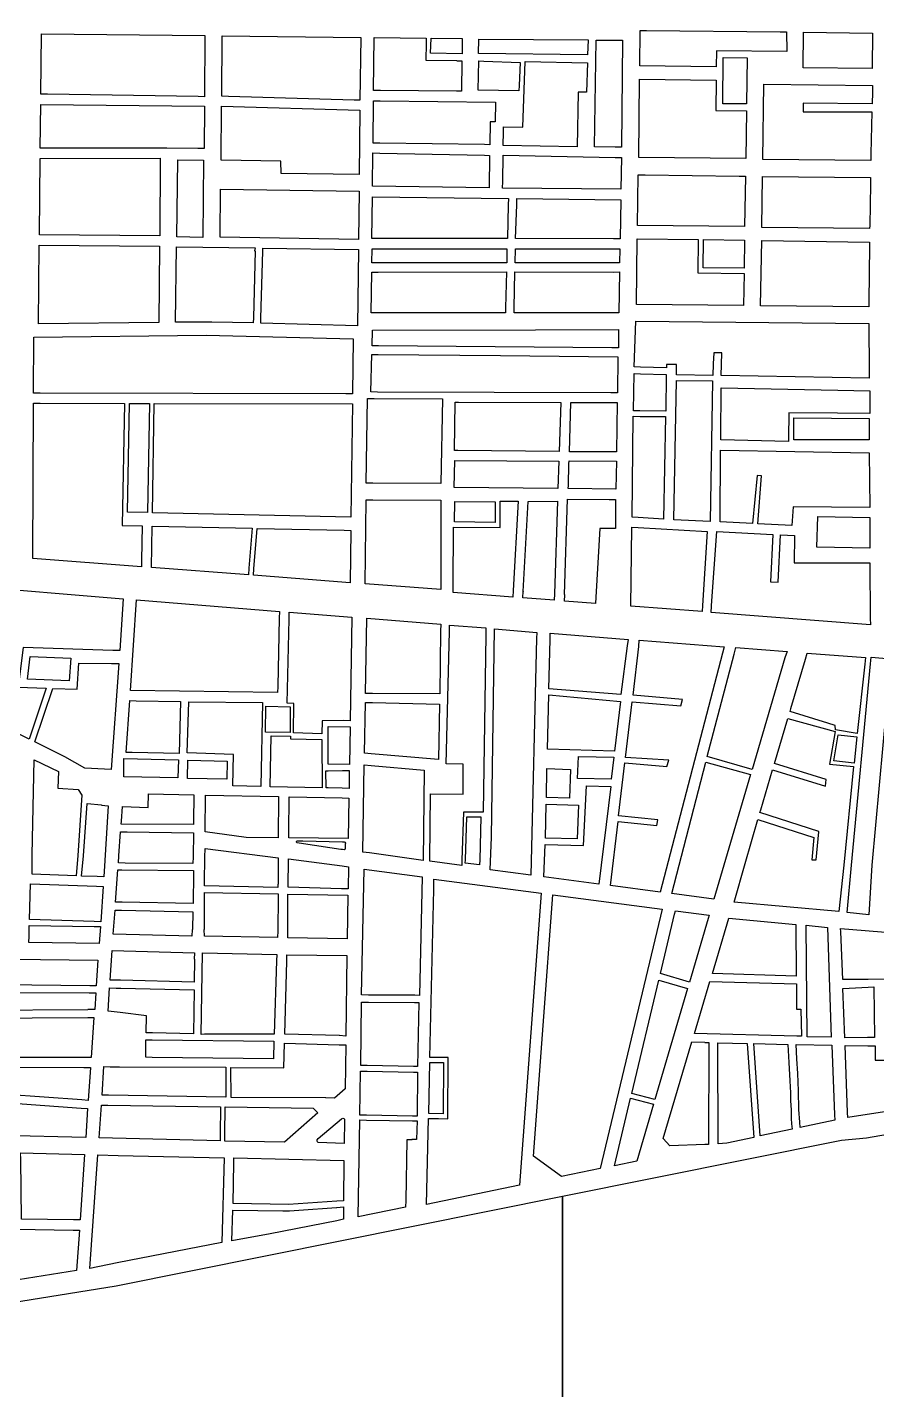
# Model space of a CAD drawing. Extents: x 407811 to 416949, y 4498993 to 4508589.
# Drawn here: x 408390 to 408902, y 4501541 to 4502360 of the extents above; entities that cross this region are included whole.
import ezdxf

# ---------------------------------------------------------------- set-up
doc = ezdxf.new("R2010")
doc.units = 0
doc.header["$LTSCALE"] = 40
doc.header["$MEASUREMENT"] = 0
doc.layers.add('Images', color=253, linetype='CONTINUOUS')
doc.layers.add('υπόλοιπο θεσσαλονίκης', color=7, linetype='CONTINUOUS')
picture_1 = doc.add_image_def('image1.tif', size_in_pixel=(10278, 10088))

msp = doc.modelspace()

# ---------------------------------------------------------------- linework, layer by layer
at = {"layer": 'υπόλοιπο θεσσαλονίκης'}
for points in [[(408398.9, 4502356.52), (408497.19, 4502355.48), (408496.94, 4502318.71), (408493.12, 4502318.79), (408402.55, 4502320.16), (408398.61, 4502320.21), (408398.9, 4502356.52)], [(408591.09, 4502354.41), (408590.59, 4502316.57), (408587.02, 4502316.7), (408511.45, 4502318.87), (408507.39, 4502319), (408507.7, 4502355.34), (408591.09, 4502354.41)], [(408630.53, 4502353.89), (408630.49, 4502350.75), (408630.3, 4502340.68), (408648.9, 4502340.41), (408648.91, 4502340.29), (408651.98, 4502340.19), (408651.68, 4502322.02), (408648.78, 4502322.07), (408602.95, 4502322.47), (408598.8, 4502322.47), (408599.18, 4502354.35), (408630.53, 4502353.89)], [(408652.16, 4502353.7), (408652.04, 4502344.6), (408633.02, 4502344.97), (408633.35, 4502353.85), (408652.16, 4502353.7)], [(408727.87, 4502352.85), (408727.59, 4502343.86), (408662.01, 4502344.64), (408662.18, 4502353.38), (408727.87, 4502352.85)], [(408748.68, 4502352.77), (408747.97, 4502288.35), (408744.26, 4502288.24), (408744.12, 4502288.24), (408731.73, 4502288.45), (408732.84, 4502352.81), (408744.57, 4502352.72), (408744.78, 4502352.76), (408748.68, 4502352.77)], [(408763.06, 4502358.53), (408843.45, 4502357.71), (408847.38, 4502357.66), (408847.46, 4502345.97), (408805.18, 4502346.38), (408805, 4502336.72), (408759.02, 4502337.26), (408759.15, 4502358.54), (408763.06, 4502358.53)], [(408899.16, 4502356.9), (408899.13, 4502355.64), (408898.86, 4502337.51), (408898.84, 4502335.6), (408857.41, 4502335.99), (408857.63, 4502357.53), (408899.16, 4502356.9)], [(408665.09, 4502340.14), (408686.93, 4502339.36), (408686.35, 4502325.37), (408686.13, 4502322.32), (408661.79, 4502322.71), (408662.05, 4502340.24), (408665.09, 4502340.14)], [(408727.53, 4502339.08), (408727.02, 4502321.48), (408721.98, 4502321.52), (408721.31, 4502288.51), (408676.82, 4502289.29), (408676.89, 4502297.59), (408676.97, 4502300.61), (408688.53, 4502300.44), (408689.98, 4502339.83), (408727.53, 4502339.08)], [(408823.64, 4502342.05), (408823.3, 4502314.33), (408808.89, 4502314.41), (408809.12, 4502342.23), (408823.64, 4502342.05)], [(408804.91, 4502328.71), (408804.81, 4502310.44), (408823.24, 4502310.17), (408822.84, 4502281.47), (408758.36, 4502282.03), (408758.92, 4502329.17), (408804.91, 4502328.71)], [(408899.1, 4502325.51), (408899, 4502321.53), (408898.83, 4502314.48), (408857.34, 4502314.75), (408857.29, 4502309.68), (408898.62, 4502309.53), (408897.99, 4502284.37), (408897.99, 4502280.34), (408832.97, 4502280.83), (408833.57, 4502326.18), (408899.1, 4502325.51)], [(408398.52, 4502314.09), (408497.03, 4502313.01), (408496.91, 4502287.48), (408493, 4502287.49), (408474.38, 4502287.64), (408398.19, 4502287.69), (408398.52, 4502314.09)], [(408590.59, 4502310.54), (408590.17, 4502271.85), (408543.16, 4502272.41), (408543.01, 4502279.82), (408507.02, 4502280.61), (408507.31, 4502313.09), (408590.59, 4502310.54)], [(408602.8, 4502316.17), (408672.08, 4502315.32), (408671.95, 4502303.66), (408668.93, 4502303.6), (408668.82, 4502289.83), (408665.58, 4502289.88), (408602.57, 4502290.69), (408598.51, 4502290.75), (408598.82, 4502316.31), (408602.8, 4502316.17)], [(408398.17, 4502281.47), (408470.26, 4502281.73), (408470.09, 4502234.98), (408397.66, 4502235.55), (408398.17, 4502281.47)], [(408496.49, 4502280.47), (408496.07, 4502234.07), (408480.3, 4502234.37), (408481.06, 4502280.71), (408496.49, 4502280.47)], [(408602.52, 4502284.69), (408665.52, 4502283.45), (408668.64, 4502283.38), (408668.43, 4502263.88), (408598.21, 4502264.79), (408598.42, 4502284.83), (408602.52, 4502284.69)], [(408676.87, 4502283.5), (408744.24, 4502282.14), (408748, 4502282.07), (408747.68, 4502262.98), (408676.45, 4502263.7), (408676.58, 4502267.63), (408676.87, 4502283.5)], [(408762.18, 4502271.68), (408818.85, 4502270.83), (408822.64, 4502270.81), (408822.12, 4502240.5), (408757.6, 4502241.18), (408758.07, 4502271.73), (408762.18, 4502271.68)], [(408897.81, 4502270.02), (408897.82, 4502266.16), (408897.44, 4502241.18), (408897.24, 4502239.33), (408832.49, 4502239.94), (408832.93, 4502270.66), (408897.81, 4502270.02)], [(408590.15, 4502261.89), (408589.79, 4502232.82), (408506.47, 4502234.18), (408506.73, 4502263.05), (408590.15, 4502261.89)], [(408598.2, 4502258.47), (408679.89, 4502257.48), (408679.76, 4502253.72), (408679.37, 4502233.31), (408601.83, 4502233.42), (408597.79, 4502233.41), (408598.2, 4502258.47)], [(408747.52, 4502256.71), (408747.1, 4502233.27), (408743.22, 4502233.26), (408684.24, 4502233.32), (408684.96, 4502253.68), (408684.95, 4502257.39), (408747.52, 4502256.71)], [(408470.02, 4502228.68), (408469.61, 4502182.85), (408397.11, 4502182.02), (408397.6, 4502229.28), (408470.02, 4502228.68)], [(408794.05, 4502232.83), (408793.88, 4502212.77), (408821.82, 4502212.22), (408821.42, 4502192.99), (408756.95, 4502193.69), (408757.41, 4502233.24), (408794.05, 4502232.83)], [(408821.99, 4502232.38), (408821.91, 4502215.44), (408797.14, 4502215.8), (408797.36, 4502232.7), (408821.99, 4502232.38)], [(408897.25, 4502231.25), (408897.23, 4502229.22), (408896.91, 4502195.28), (408896.77, 4502192.2), (408831.71, 4502192.82), (408832.39, 4502232.22), (408897.25, 4502231.25)], [(408527.53, 4502227.75), (408527.19, 4502226.01), (408527.43, 4502226.01), (408526.43, 4502185.54), (408526.32, 4502182.55), (408501.41, 4502183.11), (408479.57, 4502183.04), (408480.19, 4502228.39), (408527.53, 4502227.75)], [(408589.63, 4502226.67), (408589.02, 4502180.78), (408530.92, 4502182.35), (408531.03, 4502185.39), (408532.07, 4502225.83), (408532.09, 4502227.62), (408589.63, 4502226.67)], [(408679.05, 4502227.2), (408679.03, 4502218.73), (408601.58, 4502218.68), (408597.73, 4502218.64), (408597.88, 4502227.08), (408601.63, 4502227.17), (408679.05, 4502227.2)], [(408746.98, 4502227.07), (408746.85, 4502218.76), (408743.02, 4502218.73), (408683.95, 4502218.72), (408684.12, 4502227.22), (408743.04, 4502227.06), (408746.98, 4502227.07)], [(408678.76, 4502213.32), (408678.25, 4502191.67), (408678.16, 4502188.71), (408597.36, 4502188.62), (408597.73, 4502213.17), (408601.53, 4502213.08), (408678.76, 4502213.32)], [(408746.79, 4502213.24), (408746.36, 4502188.74), (408683.31, 4502188.74), (408683.44, 4502191.55), (408683.88, 4502213.26), (408742.94, 4502213.21), (408746.79, 4502213.24)], [(408896.84, 4502182.21), (408896.85, 4502179.26), (408896.96, 4502156.25), (408897.02, 4502149.31), (408807.98, 4502150.84), (408808.21, 4502157.46), (408808.41, 4502164.5), (408803.48, 4502164.64), (408803.23, 4502157.94), (408802.9, 4502150.93), (408781.04, 4502151.31), (408781.05, 4502157.59), (408775.1, 4502157.62), (408775.06, 4502155.64), (408759.46, 4502156), (408755.71, 4502156.08), (408756.63, 4502183.54), (408896.84, 4502182.21)], [(408394.32, 4502174.02), (408497.93, 4502175.17), (408586.54, 4502173.03), (408586.1, 4502139.85), (408582.11, 4502139.86), (408398.17, 4502140.27), (408394.17, 4502140.28), (408394.32, 4502174.02)], [(408696.29, 4502178.47), (408746.19, 4502178.53), (408746.13, 4502167.54), (408742.1, 4502167.56), (408601.74, 4502168.83), (408597.91, 4502168.76), (408598.14, 4502178.3), (408696.29, 4502178.47)], [(408601.53, 4502163.64), (408675.08, 4502162.99), (408745.83, 4502162.21), (408745.5, 4502140.45), (408741.63, 4502140.46), (408601.14, 4502140.98), (408597.15, 4502141.04), (408597.79, 4502163.63), (408601.53, 4502163.64)], [(408755.55, 4502152.08), (408759.41, 4502151.98), (408774.91, 4502151.55), (408774.58, 4502129.53), (408759.07, 4502129.69), (408755.2, 4502129.72), (408755.55, 4502152.08)], [(408781.07, 4502147.97), (408802.8, 4502147.71), (408801.26, 4502063.11), (408779.49, 4502064.1), (408781.07, 4502147.97)], [(408878.26, 4502142.14), (408897.52, 4502141.75), (408897.51, 4502128.02), (408878.06, 4502128.18), (408848.63, 4502128.43), (408848.58, 4502113.12), (408848.58, 4502112.92), (408848.46, 4502111.13), (408807.73, 4502112.18), (408807.73, 4502113.75), (408807.99, 4502143.42), (408878.26, 4502142.14)], [(408394.15, 4502134.28), (408398.15, 4502134.28), (408448.83, 4502134.16), (408447.52, 4502060.73), (408459.51, 4502060.47), (408459.19, 4502039.84), (408459.12, 4502035.83), (408393.75, 4502040.89), (408394.15, 4502134.28)], [(408451.83, 4502134.16), (408463.83, 4502134.13), (408462.66, 4502068.4), (408450.67, 4502068.66), (408451.83, 4502134.16)], [(408466.83, 4502134.12), (408586.03, 4502133.85), (408585.17, 4502065.73), (408465.66, 4502068.33), (408466.83, 4502134.12)], [(408595.07, 4502137.09), (408599.07, 4502137.07), (408640.25, 4502136.82), (408639.29, 4502085.95), (408598.42, 4502086.1), (408594.42, 4502086.11), (408595.07, 4502137.09)], [(408649.84, 4502134.81), (408711.58, 4502134.62), (408710.52, 4502105.14), (408649.43, 4502105.85), (408647.5, 4502105.88), (408647.79, 4502134.84), (408649.84, 4502134.81)], [(408745.29, 4502134.66), (408744.92, 4502105.06), (408741.1, 4502105.07), (408716.68, 4502105.05), (408717.49, 4502134.72), (408741.65, 4502134.66), (408745.29, 4502134.66)], [(408755.1, 4502126.41), (408759.17, 4502126.36), (408774.5, 4502126.28), (408773.33, 4502064.42), (408758.09, 4502065.49), (408754.4, 4502065.77), (408755.1, 4502126.41)], [(408851.76, 4502125.49), (408897.11, 4502125.15), (408897.01, 4502112.2), (408851.64, 4502112.2), (408851.76, 4502125.49)], [(408807.62, 4502105.97), (408897.1, 4502104.36), (408897.49, 4502071.55), (408851.22, 4502071.91), (408850.42, 4502060.65), (408829.98, 4502061.62), (408832.29, 4502090.49), (408829.66, 4502090.72), (408826.87, 4502061.83), (408807.29, 4502062.89), (408807.62, 4502105.97)], [(408710.34, 4502099.44), (408709.66, 4502083.01), (408647.23, 4502083.52), (408647.77, 4502099.86), (408710.34, 4502099.44)], [(408716.46, 4502099.68), (408744.93, 4502099.39), (408744.49, 4502082.49), (408715.98, 4502082.86), (408716.04, 4502084.77), (408716.38, 4502097.77), (408716.46, 4502099.68)], [(408594.3, 4502076.11), (408598.3, 4502076.1), (408639.28, 4502075.95), (408639.22, 4502026.09), (408639.22, 4502022.08), (408593.66, 4502025.56), (408594.3, 4502076.11)], [(408685.71, 4502075.26), (408682.75, 4502021.56), (408682.55, 4502017.54), (408646.72, 4502020.32), (408646.76, 4502024.41), (408646.72, 4502024.5), (408646.87, 4502059.73), (408674.97, 4502059.47), (408674.93, 4502075.36), (408685.71, 4502075.26)], [(408647.6, 4502075.2), (408671.93, 4502075.01), (408671.99, 4502062.54), (408647.49, 4502062.79), (408647.6, 4502075.2)], [(408709.48, 4502075.25), (408707.63, 4502019.49), (408707.49, 4502015.66), (408688.57, 4502017.13), (408688.87, 4502021.1), (408688.72, 4502021.01), (408691.91, 4502075.16), (408709.48, 4502075.25)], [(408744.48, 4502076.41), (408744.3, 4502058.87), (408740.34, 4502058.91), (408734.98, 4502058.94), (408732.58, 4502017.54), (408732.32, 4502013.69), (408713.64, 4502015.17), (408713.81, 4502019.04), (408713.74, 4502019.2), (408715.54, 4502076.62), (408740.63, 4502076.4), (408744.48, 4502076.41)], [(408897.36, 4502065.47), (408897.36, 4502047.08), (408865.59, 4502047.69), (408866.16, 4502066.11), (408897.36, 4502065.47)], [(408525.73, 4502059.03), (408523.76, 4502034.91), (408523.43, 4502030.93), (408465.12, 4502035.39), (408465.51, 4502060.34), (408525.73, 4502059.03)], [(408581.07, 4502057.82), (408585.07, 4502057.74), (408584.67, 4502026.25), (408526.42, 4502030.7), (408526.75, 4502034.69), (408528.73, 4502058.96), (408581.07, 4502057.82)], [(408754.18, 4502059.77), (408758.06, 4502059.47), (408799.64, 4502057.07), (408796.82, 4502012.61), (408796.59, 4502008.88), (408753.66, 4502012.11), (408754.18, 4502059.77)], [(408805.33, 4502056.99), (408839.08, 4502055.18), (408837.72, 4502026.73), (408842.38, 4502026.57), (408843.61, 4502055.01), (408852.18, 4502054.65), (408851.94, 4502038.3), (408897.37, 4502038.28), (408897.69, 4502004.97), (408897.69, 4502004.83), (408897.77, 4502000.9), (408801.95, 4502008.4), (408802.17, 4502012.21), (408802.11, 4502012.44), (408805.33, 4502056.99)], [(408351.76, 4502024.66), (408448.03, 4502016.58), (408445.99, 4501985.37), (408441.8, 4501985.52), (408387.85, 4501987.22), (408384.96, 4501963.48), (408401.75, 4501962.8), (408392.18, 4501933.99), (408391.54, 4501932.15), (408348, 4501953.31), (408348.15, 4501955.77), (408351.64, 4502020.47), (408351.76, 4502024.66)], [(408542.2, 4502008.95), (408542.01, 4502004.84), (408541.21, 4501963.94), (408541.21, 4501963.71), (408541.04, 4501960.09), (408452.48, 4501961.39), (408456.17, 4502015.94), (408542.2, 4502008.95)], [(408548.01, 4502008.59), (408585.75, 4502005.49), (408584.73, 4501943.22), (408580.68, 4501943.24), (408567.75, 4501943.19), (408567.69, 4501935.37), (408550.53, 4501935.83), (408550.8, 4501953.6), (408546.72, 4501953.73), (408547.9, 4502004.32), (408548.01, 4502008.59)], [(408639.17, 4502001.23), (408639.12, 4501997.15), (408638.67, 4501959.29), (408598.11, 4501959.5), (408593.98, 4501959.55), (408594.8, 4502004.9), (408639.17, 4502001.23)], [(408644.5, 4502000.79), (408666.37, 4501999.01), (408666.33, 4501994.98), (408664.76, 4501888.22), (408652.96, 4501888.2), (408651.96, 4501859.37), (408651.82, 4501856.18), (408632.6, 4501858.72), (408632.62, 4501859.4), (408632.98, 4501899.12), (408652.74, 4501899.03), (408652.71, 4501917.01), (408642.4, 4501917.25), (408644.41, 4501996.82), (408644.5, 4502000.79)], [(408697.02, 4501996.37), (408696.9, 4501992.72), (408693.35, 4501850.24), (408668.97, 4501853.43), (408669.8, 4501873.17), (408671.48, 4501998.51), (408697.02, 4501996.37)], [(408704.98, 4501995.87), (408751.91, 4501992.17), (408751.41, 4501988.33), (408747.59, 4501958.98), (408704.31, 4501962.31), (408704.97, 4501992.06), (408704.98, 4501995.87)], [(408758.39, 4501987.96), (408758.72, 4501991.74), (408809.77, 4501987.72), (408808.82, 4501983.85), (408771.34, 4501840.06), (408741.29, 4501843.98), (408745.98, 4501882.55), (408769.28, 4501880.13), (408769.85, 4501883.56), (408746.2, 4501886.06), (408750.1, 4501917.92), (408775.3, 4501915.74), (408776.43, 4501919.5), (408750.37, 4501921.05), (408754.49, 4501954.61), (408783.7, 4501952.08), (408784.75, 4501955.88), (408754.96, 4501958.48), (408758.39, 4501987.96)], [(408816.83, 4501987.18), (408847.67, 4501984.89), (408846.35, 4501980.96), (408826.58, 4501913.92), (408799.63, 4501921.61), (408815.85, 4501983.32), (408816.83, 4501987.18)], [(408859.77, 4501983.95), (408894.88, 4501981.29), (408894.38, 4501977.27), (408889.86, 4501935.46), (408876.79, 4501937.64), (408876.55, 4501940.38), (408872.24, 4501941.65), (408872.26, 4501941.76), (408849.43, 4501948.7), (408849.98, 4501950.45), (408849.94, 4501950.58), (408858.67, 4501980.18), (408859.77, 4501983.95)], [(408416.56, 4501980.88), (408415.49, 4501967.24), (408390.57, 4501968.25), (408392.14, 4501981.81), (408416.56, 4501980.88)], [(408445.53, 4501977.59), (408440.91, 4501913.9), (408436.88, 4501914.13), (408425.07, 4501914.71), (408412.93, 4501921.52), (408394.92, 4501930.52), (408405.78, 4501962.68), (408420.33, 4501962.21), (408421.44, 4501977.93), (408441.15, 4501977.54), (408445.53, 4501977.59)], [(408909.97, 4501980.48), (408909.71, 4501976.69), (408898.67, 4501856.3), (408896.93, 4501826.45), (408883.79, 4501827.75), (408886.48, 4501856.36), (408897.84, 4501977.46), (408898.2, 4501981.5), (408909.97, 4501980.48)], [(408704.2, 4501958.86), (408747.32, 4501954.69), (408743.85, 4501924.91), (408703.4, 4501925.99), (408704.2, 4501958.86)], [(408452.03, 4501955.31), (408455.92, 4501955.23), (408482.55, 4501954.72), (408481.87, 4501923.42), (408453.55, 4501923.98), (408449.81, 4501924.07), (408452.03, 4501955.31)], [(408532.02, 4501954.2), (408530.84, 4501903.7), (408514.17, 4501904.09), (408514.56, 4501922.84), (408486.57, 4501923.79), (408487.61, 4501954.61), (408532.02, 4501954.2)], [(408534.02, 4501952.02), (408548.68, 4501951.64), (408548.63, 4501936.09), (408533.67, 4501936.38), (408534.02, 4501952.02)], [(408598.07, 4501954.17), (408638.4, 4501953.25), (408637.84, 4501919.95), (408597.36, 4501923.29), (408593.32, 4501923.66), (408593.92, 4501954.26), (408598.07, 4501954.17)], [(408876.54, 4501936.73), (408873.26, 4501916.98), (408887.71, 4501915.6), (408881.75, 4501856.37), (408878.85, 4501828.42), (408815.79, 4501834.11), (408822.43, 4501857.24), (408830.06, 4501883.78), (408863.74, 4501872.98), (408862.57, 4501859.5), (408865.12, 4501859.49), (408866.72, 4501876.33), (408866.72, 4501876.52), (408831.27, 4501887.89), (408831.84, 4501889.62), (408838.9, 4501913.61), (408870.77, 4501903.9), (408871.2, 4501907.84), (408840.08, 4501917.52), (408848.11, 4501944.61), (408876.54, 4501936.73)], [(408537.18, 4501934.19), (408548.85, 4501933.97), (408548.73, 4501932.36), (408567.72, 4501931.97), (408567.84, 4501902.81), (408536.52, 4501903.48), (408537.18, 4501934.19)], [(408571.51, 4501939.69), (408584.74, 4501939.49), (408584.31, 4501916.85), (408571.4, 4501917.15), (408571.51, 4501939.69)], [(408878.43, 4501934.67), (408889.65, 4501933.56), (408888.11, 4501917.67), (408875.78, 4501918.97), (408878.43, 4501934.67)], [(408394.51, 4501919.67), (408409.17, 4501912.68), (408408.82, 4501902.54), (408421.01, 4501901.76), (408423.2, 4501898.39), (408420.74, 4501862.17), (408419.77, 4501849.85), (408393.39, 4501850.81), (408393.39, 4501862.45), (408394.51, 4501919.67)], [(408448.44, 4501920.51), (408481.28, 4501919.73), (408480.98, 4501908.92), (408448.48, 4501909.35), (408448.44, 4501920.51)], [(408486.9, 4501919.46), (408510.66, 4501918.95), (408510.47, 4501908.01), (408486.85, 4501908.38), (408486.9, 4501919.46)], [(408722.09, 4501921.7), (408743.4, 4501921.2), (408741.81, 4501907.95), (408721.6, 4501908.34), (408722.09, 4501921.7)], [(408798.84, 4501918.23), (408825.66, 4501910.74), (408803.64, 4501835.84), (408778.34, 4501839.15), (408798.84, 4501918.23)], [(408580.06, 4501913.21), (408584.1, 4501913.25), (408584.03, 4501902.4), (408579.94, 4501902.52), (408571.47, 4501902.81), (408570.25, 4501902.84), (408570.13, 4501913.13), (408571.45, 4501913.14), (408580.06, 4501913.21)], [(408593.14, 4501916.75), (408597.29, 4501916.27), (408629.23, 4501913.36), (408628.67, 4501859.13), (408596.26, 4501863.76), (408592.22, 4501864.18), (408593.14, 4501916.75)], [(408703.1, 4501914.53), (408717.38, 4501913.9), (408716.68, 4501896.69), (408702.8, 4501896.92), (408703.1, 4501914.53)], [(408726.95, 4501904.04), (408741.54, 4501903.71), (408734.35, 4501844.89), (408701.31, 4501849.2), (408702.1, 4501868.75), (408725.19, 4501868.09), (408726.95, 4501904.04)], [(408426.47, 4501893.41), (408435.06, 4501892.52), (408435.05, 4501892.36), (408439.1, 4501892.08), (408436.51, 4501849.25), (408432.47, 4501849.4), (408422.93, 4501849.65), (408424.17, 4501861.82), (408426.47, 4501893.41)], [(408490.55, 4501898.6), (408490.41, 4501882.41), (408490.39, 4501880.69), (408446.91, 4501881.03), (408447.02, 4501882.69), (408447.62, 4501891.51), (408463.17, 4501890.98), (408463.28, 4501899.24), (408490.55, 4501898.6)], [(408497.53, 4501898.41), (408541.65, 4501897.55), (408541.4, 4501872.73), (408522.16, 4501872.99), (408497.44, 4501876.39), (408497.53, 4501898.41)], [(408547.92, 4501897.38), (408579.81, 4501896.73), (408583.91, 4501896.64), (408583.51, 4501872.38), (408547.69, 4501872.71), (408547.76, 4501875.74), (408547.92, 4501897.38)], [(408702.74, 4501892.95), (408722.15, 4501892.47), (408721.3, 4501872.04), (408702.17, 4501872.59), (408702.74, 4501892.95)], [(408654.91, 4501885.45), (408663.28, 4501885.43), (408662.67, 4501859.42), (408662.52, 4501856.48), (408653.85, 4501857.53), (408654.01, 4501859.48), (408654.91, 4501885.45)], [(408446.53, 4501876.32), (408450.54, 4501876.27), (408490.4, 4501875.77), (408490.13, 4501861.39), (408490.01, 4501857.19), (408449.19, 4501857.58), (408445.18, 4501857.62), (408445.52, 4501861.81), (408446.53, 4501876.32)], [(408553.09, 4501870.98), (408556.16, 4501870.89), (408580.18, 4501870.4), (408581.1, 4501870.23), (408581.65, 4501870.08), (408581.85, 4501869.43), (408581.78, 4501868.99), (408581.75, 4501866.1), (408581.61, 4501866), (408580.99, 4501865.59), (408580.07, 4501865.68), (408578.98, 4501865.79), (408556.58, 4501869.08), (408552.71, 4501869.72), (408552.36, 4501870.15), (408552.36, 4501870.54), (408552.5, 4501870.97), (408553.09, 4501870.98)], [(408497.35, 4501866.31), (408541.44, 4501860.76), (408541.42, 4501844.88), (408541.26, 4501844.89), (408541.19, 4501842.87), (408496.97, 4501843.94), (408497.05, 4501845.79), (408497.28, 4501861.1), (408497.35, 4501866.31)], [(408579.89, 4501855.82), (408583.66, 4501855.32), (408583.48, 4501841.95), (408579.71, 4501841.95), (408579.51, 4501841.95), (408547.36, 4501842.95), (408547.63, 4501860.12), (408579.89, 4501855.82)], [(408444.94, 4501853.57), (408447.29, 4501853.54), (408490.47, 4501853.03), (408490.36, 4501851.26), (408490.23, 4501833.13), (408447.4, 4501834.02), (408443.55, 4501834.08), (408444.94, 4501853.57)], [(408593.06, 4501853.86), (408628.1, 4501849.18), (408626.38, 4501777.95), (408623.66, 4501778.06), (408623.5, 4501778.07), (408595.63, 4501778.07), (408591.47, 4501778.27), (408593.06, 4501853.86)], [(408392.21, 4501845.08), (408432.05, 4501843.63), (408436.07, 4501843.5), (408434.68, 4501822.28), (408430.72, 4501822.44), (408391.67, 4501823.49), (408392.21, 4501845.08)], [(408635.01, 4501841.73), (408635.15, 4501847.76), (408699.62, 4501839.34), (408686.67, 4501663.65), (408630.73, 4501652.1), (408631.9, 4501703.8), (408637.9, 4501703.76), (408643.55, 4501703.72), (408643.72, 4501740.5), (408632.73, 4501740.57), (408635.01, 4501841.73)], [(408541.32, 4501838.97), (408541.3, 4501837.17), (408541.24, 4501816.84), (408541.02, 4501812.79), (408496.95, 4501813.53), (408496.92, 4501817.52), (408496.99, 4501817.63), (408497.08, 4501837.83), (408497.08, 4501839.79), (408541.32, 4501838.97)], [(408547.2, 4501838.86), (408583.36, 4501838.23), (408582.99, 4501812.03), (408547.09, 4501812.54), (408547.13, 4501816.49), (408547.21, 4501836.74), (408547.2, 4501838.86)], [(408706.57, 4501838.44), (408772.46, 4501829.83), (408735.13, 4501673.65), (408711.89, 4501668.85), (408694.98, 4501681.11), (408706.57, 4501838.44)], [(408443.29, 4501829.19), (408447.08, 4501829.13), (408490, 4501828.19), (408489.87, 4501817.61), (408489.68, 4501817.66), (408489.49, 4501813.56), (408442.13, 4501814.8), (408443.29, 4501829.19)], [(408780.43, 4501828.79), (408800.78, 4501826.13), (408800.2, 4501824.19), (408788.92, 4501785.94), (408771.41, 4501791.05), (408779.96, 4501826.84), (408780.43, 4501828.79)], [(408391.53, 4501820.07), (408430.57, 4501819.42), (408434.47, 4501819.29), (408433.71, 4501809.21), (408391.38, 4501809.74), (408391.42, 4501813.59), (408391.53, 4501820.07)], [(408852.83, 4501820.62), (408853.15, 4501789.49), (408802.82, 4501791.04), (408812.64, 4501824.38), (408852.83, 4501820.62)], [(408859.18, 4501820.15), (408872.01, 4501818.83), (408874.13, 4501752.85), (408859.74, 4501752.96), (408859.18, 4501820.15)], [(408879.88, 4501818.15), (408911.83, 4501815.61), (408911.7, 4501813.51), (408910.1, 4501787.62), (408896.45, 4501787.54), (408881.16, 4501787.44), (408880.02, 4501816.16), (408879.88, 4501818.15)], [(408491.02, 4501803.6), (408490.9, 4501799.72), (408491.06, 4501799.72), (408490.79, 4501785.84), (408446.47, 4501787.03), (408444.14, 4501787.13), (408440.35, 4501787.17), (408441.51, 4501804.89), (408491.02, 4501803.6)], [(408540.59, 4501802.6), (408540.41, 4501798.69), (408538.91, 4501754.57), (408497.08, 4501754.49), (408495.08, 4501754.47), (408495.8, 4501803.47), (408540.59, 4501802.6)], [(408546.67, 4501802.42), (408582.66, 4501801.91), (408582.12, 4501753.46), (408578.24, 4501753.75), (408578.04, 4501753.77), (408545.38, 4501754.52), (408546.56, 4501798.58), (408546.67, 4501802.42)], [(408770.48, 4501787.15), (408787.79, 4501782.1), (408768.1, 4501715.32), (408754.18, 4501718.95), (408770.48, 4501787.15)], [(408801.18, 4501786.18), (408853.23, 4501784.84), (408853.36, 4501769.53), (408856.01, 4501769.63), (408856.24, 4501753.37), (408853.49, 4501753.44), (408792.03, 4501754.95), (408801.18, 4501786.18)], [(408360.99, 4501779.58), (408427.63, 4501779.39), (408431.56, 4501779.38), (408430.93, 4501769.41), (408426.91, 4501769.4), (408426.89, 4501769.29), (408360.15, 4501768.88), (408360.99, 4501779.58)], [(408443.8, 4501782.26), (408446.62, 4501782.21), (408490.77, 4501781.26), (408490.45, 4501754.7), (408465.73, 4501755.31), (408461.9, 4501755.38), (408462.02, 4501765.64), (408446.32, 4501767.55), (408438.98, 4501768.44), (408439.94, 4501782.46), (408443.8, 4501782.26)], [(408899.82, 4501783.01), (408900.35, 4501752.55), (408896.06, 4501752.49), (408882.47, 4501752.33), (408881.21, 4501782.01), (408896.53, 4501782.82), (408899.82, 4501783.01)], [(408595.63, 4501773.8), (408623.42, 4501773.63), (408626.05, 4501773.65), (408625.28, 4501735.04), (408622.84, 4501735.11), (408622.73, 4501735.11), (408594.98, 4501735.69), (408591.04, 4501735.73), (408591.6, 4501773.83), (408595.63, 4501773.8)], [(408430.42, 4501764.61), (408428.89, 4501740.59), (408424.97, 4501740.62), (408371.25, 4501740.53), (408357.74, 4501744.66), (408359.7, 4501764.23), (408426.78, 4501764.57), (408430.42, 4501764.61)], [(408461.79, 4501751.15), (408465.63, 4501751.08), (408538.73, 4501750.45), (408538.58, 4501739.8), (408465.46, 4501740.64), (408461.64, 4501740.71), (408461.79, 4501751.15)], [(408578.07, 4501748.26), (408578.23, 4501748.26), (408582.04, 4501748.19), (408581.66, 4501721.61), (408575.21, 4501716.1), (408569.99, 4501716.24), (408569.83, 4501716.24), (408513.13, 4501716.54), (408512.82, 4501734.56), (408544.85, 4501734.41), (408545.2, 4501749.11), (408578.07, 4501748.26)], [(408798.11, 4501749.76), (408798.11, 4501749.59), (408800.5, 4501749.57), (408800.44, 4501688.23), (408798.2, 4501688.24), (408777.07, 4501687.44), (408773.07, 4501691.8), (408790.42, 4501750.04), (408798.11, 4501749.76)], [(408805.89, 4501749.44), (408823.66, 4501748.96), (408827.55, 4501692.39), (408811.45, 4501688.96), (408806.15, 4501688.63), (408805.89, 4501749.44)], [(408848.1, 4501748.44), (408848.75, 4501737.6), (408849.24, 4501726.52), (408849.66, 4501719.3), (408849.78, 4501714.38), (408850.01, 4501709.08), (408850.17, 4501703.75), (408850.4, 4501700.6), (408850.71, 4501697.38), (408831.41, 4501693.49), (408831.21, 4501696.43), (408827.59, 4501749.01), (408848.1, 4501748.44)], [(408874.63, 4501747.9), (408876.14, 4501706.14), (408876.35, 4501702.86), (408855.49, 4501698.33), (408855.28, 4501701.56), (408854.64, 4501709.17), (408854.51, 4501720.41), (408854.05, 4501730.92), (408853.61, 4501739.8), (408853.15, 4501748.38), (408874.63, 4501747.9)], [(408896.24, 4501747.62), (408900.58, 4501747.57), (408900.63, 4501738.86), (408909.21, 4501739.03), (408908.83, 4501711.24), (408908.85, 4501708.21), (408884.19, 4501704.34), (408884.09, 4501707.36), (408882.7, 4501747.78), (408896.24, 4501747.62)], [(408336.54, 4501744.67), (408338.16, 4501744.3), (408338.38, 4501744.22), (408369.49, 4501734.8), (408424.41, 4501734.46), (408424.51, 4501734.46), (408428.39, 4501734.46), (408427.08, 4501714.67), (408423.15, 4501715.02), (408332.25, 4501721.48), (408332.08, 4501721.5), (408330.55, 4501721.56), (408330.75, 4501723.91), (408336.54, 4501744.67)], [(408632.66, 4501737.57), (408640.77, 4501737.52), (408640.57, 4501706.74), (408631.97, 4501706.8), (408632.66, 4501737.57)], [(408436.54, 4501735.03), (408440.31, 4501735.02), (408440.44, 4501735.02), (408445.85, 4501735), (408509.82, 4501734.73), (408509.94, 4501716.72), (408439.33, 4501717.8), (408435.44, 4501717.86), (408436.54, 4501735.03)], [(408594.96, 4501732.28), (408622.78, 4501731.72), (408625.15, 4501731.69), (408624.98, 4501705.17), (408622.19, 4501705.29), (408594.51, 4501705.78), (408590.48, 4501705.81), (408590.84, 4501732.28), (408594.96, 4501732.28)], [(408329.8, 4501716.78), (408422.77, 4501710.06), (408426.66, 4501709.8), (408425.53, 4501692.43), (408375.35, 4501693.7), (408328.38, 4501700.27), (408328.84, 4501704.1), (408328.74, 4501704.12), (408329.8, 4501716.78)], [(408753.48, 4501716.03), (408767.25, 4501712.44), (408757.15, 4501678.19), (408743.78, 4501675.43), (408753.48, 4501716.03)], [(408435.07, 4501711.86), (408438.85, 4501711.81), (408506.61, 4501710.78), (408506.36, 4501694.49), (408506.37, 4501690.38), (408433.73, 4501692.2), (408435.07, 4501711.86)], [(408509.54, 4501710.82), (408562.5, 4501710.08), (408565.16, 4501707.26), (408545.2, 4501689.58), (408509.24, 4501690.23), (408509.21, 4501694.29), (408509.54, 4501710.82)], [(408580.79, 4501703.92), (408581.2, 4501703.46), (408581.26, 4501702.86), (408581.13, 4501688.81), (408565.51, 4501689.36), (408565.06, 4501689.72), (408564.91, 4501690.47), (408564.81, 4501691.02), (408565.37, 4501691.83), (408579.41, 4501703.66), (408580.27, 4501704.09), (408580.79, 4501703.92)], [(408969.11, 4501705.03), (408981.86, 4501691.19), (408986.32, 4501591.01), (408981.1, 4501555.69), (408966.41, 4501457.64), (408712.5, 4501431.49), (408712.5, 4501657.11), (408879.39, 4501690.6), (408880.42, 4501690.8), (408895.41, 4501692.3), (408969.11, 4501705.03)], [(408590.45, 4501703.07), (408590.56, 4501703.06), (408594.51, 4501702.85), (408622.21, 4501702.43), (408624.93, 4501702.37), (408624.65, 4501691.14), (408621.88, 4501691.23), (408621.91, 4501691.09), (408618.7, 4501691.07), (408618.14, 4501654.51), (408617.95, 4501650.52), (408589.58, 4501644.73), (408590.45, 4501703.07)], [(408386.37, 4501683.15), (408424.81, 4501682.1), (408422.17, 4501642.81), (408418.17, 4501642.81), (408386.83, 4501643.2), (408386.41, 4501679.26), (408386.37, 4501683.15)], [(408432.83, 4501681.93), (408445.05, 4501681.66), (408508.84, 4501680.18), (408507.48, 4501629.28), (408444.43, 4501616.91), (408428.07, 4501613.58), (408432.83, 4501681.93)], [(408514.78, 4501680.22), (408580.91, 4501678.66), (408580.61, 4501654.37), (408576.75, 4501654.13), (408547.58, 4501652.07), (408514.2, 4501652.72), (408514.78, 4501677.08), (408514.78, 4501680.22)], [(408580.59, 4501650.63), (408580.65, 4501643.17), (408576.62, 4501642.28), (408536.62, 4501634.38), (408513.55, 4501630.32), (408514.02, 4501648.77), (408544.17, 4501648.18), (408548.25, 4501648.23), (408553.72, 4501648.75), (408576.56, 4501650.31), (408576.75, 4501650.32), (408580.59, 4501650.63)], [(408417.9, 4501636.7), (408421.71, 4501636.64), (408420.03, 4501612.33), (408349.54, 4501601.12), (408349.54, 4501603.93), (408349.14, 4501637.75), (408417.9, 4501636.7)]]:
    msp.add_lwpolyline(points, close=True, dxfattribs=at)
for points in [[(408381.02, 4501799.81), (408432.79, 4501799.12), (408431.89, 4501783.72), (408427.95, 4501783.68), (408288.29, 4501785.32)], [(407993.95, 4501527.56), (408205.26, 4501564.86), (408443.91, 4501603.21), (408443.91, 4501603.21), (408712.5, 4501657.11), (408712.5, 4501431.49)]]:
    msp.add_lwpolyline(points, dxfattribs=at)

# ---------------------------------------------------------------- pictures from other files: only their frames are drawn
at = {"layer": 'Images'}
image = msp.add_image(picture_1, insert=(408162.93, 4500066.58), size_in_units=(8683.96, 8523.43), rotation=-0.692303, dxfattribs=at)
image.dxf.flags = 15

doc.saveas('drawing.dxf')
